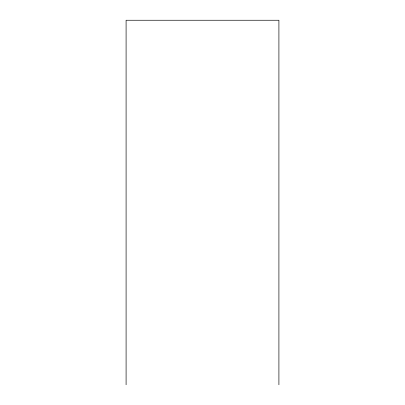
<?xml version="1.0" encoding="UTF-8"?>
<svg xmlns="http://www.w3.org/2000/svg" width="405" height="405" viewBox="0 0 405 405"><rect width="100%" height="100%" fill="white"/><g stroke="black" fill="none" stroke-linecap="round" stroke-linejoin="round"><path stroke-width="0.61" d="M278.908 384.75L278.908 20.25L126.092 20.25L126.092 384.75"/></g></svg>
